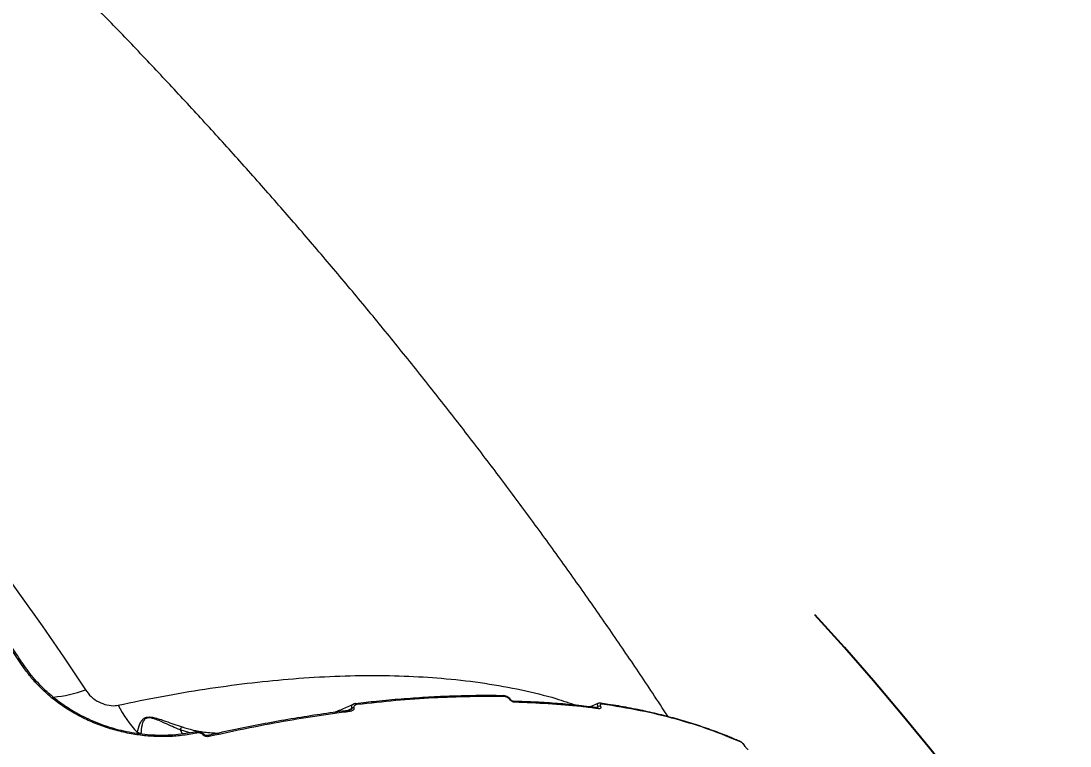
# Model space of a CAD drawing. Header units: millimetres. Extents: x -6901 to 7060, y -7557 to 6158.
# Drawn here: x -644.6 to -260.9, y 2914.9 to 3179.9 of the extents above; entities that cross this region are included whole.
import ezdxf

# ---------------------------------------------------------------- set-up
doc = ezdxf.new("R2010")
doc.units = ezdxf.units.MM
for name, color, linetype in [('DIKOM_ОБЪЕКТ', 7, 'Continuous'), ('DIKOM_РАЗМЕР_ЗОНА', 7, 'Continuous'), ('DIKOM_РАЗМЕР_ОБЪЕКТА', 7, 'Continuous')]:
    doc.layers.add(name, color=color, linetype=linetype)
doc.styles.add('style1', font='arial.ttf', dxfattribs={"width": 0.8})
doc.dimstyles.new('1-50', dxfattribs={"dimtxt": 300, "dimasz": 200, "dimexe": 100, "dimexo": 0, "dimgap": 100, "dimtad": 1, "dimtxsty": 'style1', "dimcen": 200, "dimclrd": 7, "dimclre": 7, "dimclrt": 7, "dimadec": 1, "dimazin": 2, "dimtfac": 1, "dimtmove": 0, "dimatfit": 2, "dimfxl": 0, "dimlwd": 25, "dimlwe": 18, "dimarcsym": 0})

# ---------------------------------------------------------------- blocks, each defined once
blk = doc.blocks.new('*D2')
at = {"layer": 'Defpoints', "color": 0, "transparency": 16777216}
for p in [(-1102.73, 4151.17), (-5819.23, -4492.42), (4721.24, -4492.42)]:
    blk.add_point(p, dxfattribs=at)
at = {"layer": 'DIKOM_РАЗМЕР_ОБЪЕКТА', "color": 7, "lineweight": 18, "transparency": 16777216}
for p, q in [((-1102.73, 4151.17), (-5919.23, 4151.17)), ((4721.24, -4492.42), (-5919.23, -4492.42))]:
    blk.add_line(p, q, dxfattribs=at)
at = {"layer": 'DIKOM_РАЗМЕР_ОБЪЕКТА', "color": 7, "lineweight": 25, "transparency": 16777216}
blk.add_line((-5819.23, 3951.17), (-5819.23, -4292.42), dxfattribs=at)
at = {"layer": 'DIKOM_РАЗМЕР_ОБЪЕКТА', "color": 7, "transparency": 16777216}
for points in [[(-5852.56, 3951.17), (-5785.89, 3951.17), (-5819.23, 4151.17)], [(-5852.56, -4292.42), (-5785.89, -4292.42), (-5819.23, -4492.42)]]:
    blk.add_solid(points, dxfattribs=at)
at = {"layer": 'DIKOM_РАЗМЕР_ОБЪЕКТА', "color": 7, "transparency": 16777216, "insert": (-6072.4, -170.63), "char_height": 300, "attachment_point": 5, "rotation": 90, "style": 'style1'}
blk.add_mtext('8650', dxfattribs=at)
blk = doc.blocks.new('*D3')
at = {"layer": 'Defpoints', "color": 0, "transparency": 16777216}
for p in [(-1553.27, 6158.28), (-6450.85, -6312.94), (5659.92, -6312.94)]:
    blk.add_point(p, dxfattribs=at)
at = {"layer": 'DIKOM_РАЗМЕР_ЗОНА', "color": 7, "lineweight": 18, "transparency": 16777216}
for p, q in [((-1553.27, 6158.28), (-6550.85, 6158.28)), ((5659.92, -6312.94), (-6550.85, -6312.94))]:
    blk.add_line(p, q, dxfattribs=at)
at = {"layer": 'DIKOM_РАЗМЕР_ЗОНА', "color": 7, "lineweight": 25, "transparency": 16777216}
blk.add_line((-6450.85, 5958.28), (-6450.85, -6112.94), dxfattribs=at)
at = {"layer": 'DIKOM_РАЗМЕР_ЗОНА', "color": 7, "transparency": 16777216}
for points in [[(-6484.18, 5958.28), (-6417.52, 5958.28), (-6450.85, 6158.28)], [(-6484.18, -6112.94), (-6417.52, -6112.94), (-6450.85, -6312.94)]]:
    blk.add_solid(points, dxfattribs=at)
at = {"layer": 'DIKOM_РАЗМЕР_ЗОНА', "color": 7, "transparency": 16777216, "insert": (-6704.02, -77.33), "char_height": 300, "attachment_point": 5, "rotation": 90, "style": 'style1'}
blk.add_mtext('12500', dxfattribs=at)

msp = doc.modelspace()

# ---------------------------------------------------------------- linework, layer by layer
at = {"layer": 'DIKOM_ОБЪЕКТ', "color": 7, "linetype": 'Continuous', "lineweight": 15}
for p, q in [((-632.79, 2932.61), (-632.786, 2932.607)), ((-525.164, 2927.793), (-523.444, 2928.678)), ((-522.116, 2930.377), (-522.154, 2930.371)), ((-433.522, 2930.424), (-436.383, 2929.195)), ((-434.159, 2928.894), (-433.455, 2929.254)), ((-433.699, 2928.861), (-433.724, 2928.864)), ((-433.686, 2928.86), (-433.699, 2928.861)), ((-432.591, 2930.557), (-432.532, 2930.551)), ((-586.382, 2920.722), (-585.537, 2919.224)), ((-582.794, 2919.673), (-586.382, 2920.722)), ((-602.011, 2919.399), (-601.97, 2919.788)), ((-579.936, 2919.678), (-580.396, 2919.616))]:
    msp.add_line(p, q, dxfattribs=at)
at = {"layer": 'DIKOM_ОБЪЕКТ', "color": 7, "linetype": 'Continuous', "lineweight": 15, "flags": 128}
for points in [[(-749.076, 3094.476), (-738.715, 3083.598), (-728.518, 3072.62), (-718.493, 3061.549), (-708.645, 3050.392), (-698.978, 3039.153), (-689.499, 3027.84), (-680.212, 3016.458), (-671.123, 3005.014), (-662.236, 2993.515), (-653.557, 2981.965), (-645.09, 2970.373), (-636.839, 2958.743), (-628.811, 2947.083), (-621.008, 2935.399)], [(-644.085, 2944.283), (-645.306, 2946.135), (-646.533, 2947.986), (-647.766, 2949.836), (-649.005, 2951.686), (-650.251, 2953.535), (-651.502, 2955.384), (-652.76, 2957.231), (-654.024, 2959.079)], [(-644.085, 2944.283), (-643.93, 2944.338), (-643.787, 2944.371), (-643.663, 2944.381), (-643.561, 2944.368), (-643.486, 2944.332), (-643.454, 2944.299)], [(-633.219, 2932.385), (-633.104, 2932.483), (-633, 2932.557), (-632.912, 2932.605), (-632.842, 2932.624), (-632.794, 2932.614), (-632.79, 2932.61)], [(-468.034, 2933.276), (-468.08, 2933.275), (-468.085, 2933.275)], [(-524.702, 2927.869), (-524.709, 2927.868), (-524.717, 2927.866)], [(-580.396, 2919.616), (-580.48, 2919.749), (-580.57, 2919.858), (-580.665, 2919.938), (-580.76, 2919.986), (-580.852, 2920.001), (-580.892, 2919.997), (-580.938, 2919.983)], [(-579.936, 2919.678), (-579.996, 2919.831), (-580.066, 2919.951), (-580.142, 2920.034), (-580.222, 2920.077), (-580.264, 2920.082)], [(-578, 2918.953), (-577.795, 2919.02), (-577.629, 2919.034), (-577.517, 2918.992), (-577.496, 2918.971)], [(-575.758, 2918.324), (-575.849, 2918.465), (-575.947, 2918.577), (-576.049, 2918.657), (-576.152, 2918.7), (-576.25, 2918.705), (-576.278, 2918.699)], [(-381.577, 2916.58), (-381.549, 2916.569), (-381.541, 2916.565)], [(-379.798, 2914.866), (-379.82, 2914.89), (-379.89, 2914.924)]]:
    msp.add_lwpolyline(points, dxfattribs=at)
at = {"layer": 'DIKOM_ОБЪЕКТ', "color": 7, "linetype": 'Continuous', "lineweight": 15}
for centre, radius, start, end in [((-636.358, 2976.331), 43.716, 274.73771, 290.55685), ((-468.083, 2932.644), 0.634, 24.81236, 85.56148), ((-465.659, 2931.621), 0.256, 45.50496, 110.34894), ((-568.643, 2950.901), 45.592, 207.57109, 223.03263), ((-524.705, 2927.289), 0.58, 21.32278, 89.78048), ((-522.807, 2927.185), 1.623, 90.45345, 113.1065), ((-522.122, 2929.798), 0.579, 21.20965, 89.34415), ((-464.619, 2930.576), 0.63, 24.67503, 86.7374), ((-433.813, 2928.188), 0.683, 27.16389, 80.38423), ((-432.866, 2928.069), 1.324, 78.77847, 116.42666), ((-432.649, 2929.884), 0.678, 26.93962, 80.10458), ((-602.344, 2916.963), 2.85, 54.56504, 82.4562), ((-381.846, 2915.889), 0.742, 29.13931, 65.68744)]:
    msp.add_arc(centre, radius, start, end, dxfattribs=at)
for points, knots in [([(-1308.901, 2597.2), (-1308.916, 2597.202), (-1309.13, 2597.22), (-1308.97, 2597.868), (-1308.345, 2599.232), (-1306.996, 2601.382), (-1305.019, 2604.203), (-1302.419, 2607.686), (-1299.221, 2611.798), (-1295.454, 2616.507), (-1291.096, 2621.842), (-1286.108, 2627.851), (-1280.471, 2634.553), (-1274.181, 2641.954), (-1267.306, 2649.972), (-1259.928, 2658.512), (-1252.076, 2667.545), (-1243.782, 2677.034), (-1234.988, 2687.045), (-1225.622, 2697.66), (-1215.677, 2708.886), (-1205.156, 2720.717), (-1194.177, 2733.02), (-1182.875, 2745.646), (-1171.278, 2758.561), (-1159.421, 2771.731), (-1147.211, 2785.258), (-1134.55, 2799.25), (-1121.445, 2813.701), (-1107.907, 2828.597), (-1094.089, 2843.767), (-1080.152, 2859.039), (-1066.123, 2874.38), (-1052.032, 2889.761), (-1037.772, 2905.298), (-1023.234, 2921.111), (-1008.433, 2937.183), (-993.389, 2953.492), (-978.274, 2969.85), (-962.495, 2986.899), (-946.074, 3004.614), (-929.046, 3022.949), (-911.955, 3041.318), (-894.844, 3059.674), (-877.757, 3077.968), (-861.713, 3095.109), (-846.718, 3111.097), (-832.754, 3125.957), (-819, 3140.566), (-805.353, 3155.031), (-791.842, 3169.321), (-778.497, 3183.404), (-765.472, 3197.116), (-752.923, 3210.293), (-740.857, 3222.927), (-729.279, 3235.017), (-718.086, 3246.669), (-707.198, 3257.966), (-696.648, 3268.873), (-686.464, 3279.359), (-676.768, 3289.3), (-667.662, 3298.591), (-659.148, 3307.231), (-651.219, 3315.229), (-643.814, 3322.648), (-636.882, 3329.537), (-630.455, 3335.862), (-624.56, 3341.595), (-619.265, 3346.666), (-614.628, 3351.019), (-610.638, 3354.667), (-607.278, 3357.632), (-604.521, 3359.941), (-602.339, 3361.616), (-600.82, 3362.567), (-600.001, 3362.906), (-599.906, 3362.689), (-599.882, 3362.633)], [0, 0, 0, 0, 0.0010255, 0.0142645, 0.0278834, 0.0415148, 0.0551463, 0.0687653, 0.0820246, 0.0952954, 0.1085662, 0.1218254, 0.1354712, 0.1491295, 0.1627878, 0.1764335, 0.189694, 0.2029659, 0.2162379, 0.2294983, 0.2431443, 0.256803, 0.2704615, 0.2841076, 0.2973509, 0.3106056, 0.3238602, 0.3371034, 0.3507303, 0.3643696, 0.3780088, 0.3916357, 0.4048801, 0.418136, 0.4313919, 0.4446364, 0.4582654, 0.4719069, 0.4855483, 0.4991773, 0.514498, 0.5298275, 0.5451482, 0.5607997, 0.5764607, 0.5921121, 0.6053739, 0.6186471, 0.6319203, 0.645182, 0.6588292, 0.6724889, 0.6861485, 0.6997957, 0.7130347, 0.7262851, 0.7395355, 0.7527745, 0.7663967, 0.7800314, 0.7936661, 0.8072883, 0.820549, 0.8338212, 0.8470935, 0.8603542, 0.874002, 0.8876624, 0.9013229, 0.9149708, 0.928227, 0.9414946, 0.9547622, 0.9680182, 0.9816615, 0.9953172, 1, 1, 1, 1]), ([(-599.42, 3312.155), (-598.735, 3313.22), (-597.363, 3315.351), (-596.403, 3317.313), (-596.123, 3318.486), (-596.444, 3318.953), (-597.334, 3318.804), (-598.818, 3318.021), (-600.918, 3316.576), (-603.646, 3314.457), (-606.973, 3311.685), (-610.854, 3308.299), (-615.267, 3304.321), (-620.184, 3299.783), (-625.636, 3294.654), (-631.672, 3288.889), (-638.306, 3282.471), (-645.542, 3275.395), (-653.298, 3267.738), (-661.477, 3259.598), (-670.054, 3251.004), (-678.994, 3241.989), (-688.366, 3232.487), (-698.246, 3222.419), (-708.638, 3211.78), (-719.536, 3200.575), (-730.817, 3188.929), (-742.356, 3176.972), (-754.126, 3164.732), (-766.099, 3152.242), (-778.355, 3139.417), (-790.993, 3126.155), (-804.003, 3112.461), (-817.372, 3098.351), (-830.949, 3083.985), (-845.265, 3068.796), (-860.324, 3052.776), (-876.114, 3035.933), (-892.144, 3018.787), (-908.381, 3001.373), (-924.786, 2983.731), (-940.364, 2966.934), (-955.08, 2951.028), (-968.917, 2936.038), (-982.687, 2921.085), (-996.496, 2906.057), (-1010.32, 2890.977), (-1024.133, 2875.872), (-1037.776, 2860.916), (-1051.093, 2846.281), (-1064.068, 2831.985), (-1076.692, 2818.038), (-1089.065, 2804.333), (-1101.277, 2790.766), (-1113.301, 2777.369), (-1125.109, 2764.171), (-1136.564, 2751.325), (-1147.54, 2738.971), (-1158.031, 2727.118), (-1168.036, 2715.769), (-1177.632, 2704.837), (-1186.888, 2694.243), (-1195.773, 2684.021), (-1204.259, 2674.2), (-1212.246, 2664.897), (-1219.645, 2656.216), (-1226.456, 2648.157), (-1232.693, 2640.708), (-1238.407, 2633.808), (-1243.638, 2627.408), (-1248.355, 2621.543), (-1252.537, 2616.235), (-1256.13, 2611.552), (-1259.099, 2607.543), (-1261.453, 2604.197), (-1263.212, 2601.496), (-1264.396, 2599.411), (-1265.006, 2597.934), (-1265.018, 2597.094), (-1264.422, 2596.902), (-1263.228, 2597.356), (-1261.643, 2598.332), (-1259.918, 2599.56), (-1258.737, 2600.478), (-1258.146, 2600.937)], [0, 0, 0, 0, 0.0144651, 0.0289646, 0.0408964, 0.0528384, 0.0647801, 0.0767114, 0.0889895, 0.1012789, 0.1135685, 0.1258468, 0.1377793, 0.1497222, 0.1616651, 0.1735976, 0.1858779, 0.1981695, 0.210461, 0.2227413, 0.2346549, 0.2465787, 0.2585025, 0.270416, 0.2826743, 0.2949438, 0.3072133, 0.3194715, 0.3314056, 0.3433499, 0.3552943, 0.3672283, 0.379509, 0.3918011, 0.404093, 0.4163737, 0.4301596, 0.4439534, 0.4577391, 0.4718227, 0.4859147, 0.4999982, 0.5119157, 0.5238435, 0.5357715, 0.547689, 0.5599529, 0.572228, 0.5845031, 0.5967671, 0.6086844, 0.620612, 0.6325397, 0.6444571, 0.6567196, 0.6689934, 0.6812672, 0.6935297, 0.7054626, 0.7174058, 0.729349, 0.7412818, 0.7535612, 0.7658518, 0.7781425, 0.7904218, 0.802353, 0.8142946, 0.8262361, 0.8381674, 0.8504463, 0.8627365, 0.8750267, 0.8873057, 0.8992219, 0.9111485, 0.9230751, 0.9349913, 0.9472528, 0.9595253, 0.9717981, 0.9840602, 0.9920272, 1, 1, 1, 1]), ([(-407.882, 2925.594), (-409.754, 2928.46), (-415.018, 2936.523), (-423.914, 2949.701), (-434.54, 2965.121), (-445.372, 2980.44), (-456.394, 2995.659), (-467.604, 3010.776), (-479, 3025.788), (-490.577, 3040.694), (-502.331, 3055.491), (-514.261, 3070.178), (-526.363, 3084.753), (-538.632, 3099.213), (-551.067, 3113.557), (-563.665, 3127.783), (-576.421, 3141.888), (-589.334, 3155.871), (-602.401, 3169.728), (-615.616, 3183.461), (-628.988, 3197.056), (-638.637, 3206.719), (-643.855, 3211.825), (-644.524, 3212.48)], [0, 0, 0, 0, 0.0283375, 0.079718, 0.1310113, 0.1822199, 0.2333457, 0.2843914, 0.3353602, 0.3862543, 0.4370788, 0.4878358, 0.5385292, 0.5891641, 0.6397433, 0.690271, 0.7407517, 0.7911894, 0.8415888, 0.8919532, 0.9422879, 0.9925968, 1, 1, 1, 1]), ([(-643.451, 2944.295), (-644.679, 2946.154), (-647.944, 2951.1), (-651.309, 2956.037), (-653.409, 2959.118)], [0, 0, 0, 0, 0.3758712, 1, 1, 1, 1]), ([(-633.219, 2932.385), (-635.253, 2934.176), (-638.334, 2936.889), (-641.8, 2940.991), (-643.323, 2943.186), (-644.085, 2944.283)], [0, 0, 0, 0, 0.4927657, 0.7463819, 1, 1, 1, 1]), ([(-632.729, 2932.687), (-632.925, 2932.84), (-634.147, 2933.793), (-636.209, 2935.719), (-638.877, 2938.462), (-641.3, 2941.34), (-642.699, 2943.354), (-643.391, 2944.349)], [0, 0, 0, 0, 0.0457151, 0.2845382, 0.5244738, 0.7650469, 1, 1, 1, 1]), ([(-609.058, 2929.799), (-603.691, 2930.911), (-592.949, 2933.136), (-577.208, 2935.769), (-561.786, 2937.881), (-546.546, 2939.433), (-531.534, 2940.401), (-516.803, 2940.756), (-502.594, 2940.487), (-488.558, 2939.562), (-474.782, 2937.922), (-461.412, 2935.472), (-450.228, 2932.779), (-443.888, 2930.591), (-441.419, 2929.738)], [0, 0, 0, 0, 0.081383, 0.1628633, 0.2443435, 0.3257264, 0.4104464, 0.4952768, 0.580107, 0.6648268, 0.7569419, 0.8491282, 0.9412432, 1, 1, 1, 1]), ([(-621.008, 2935.399), (-620.345, 2934.542), (-619.035, 2932.848), (-616.233, 2930.927), (-613.171, 2929.755), (-610.687, 2929.519), (-609.411, 2929.738), (-609.058, 2929.799)], [0, 0, 0, 0, 0.2385234, 0.4713401, 0.6968027, 0.9159888, 1, 1, 1, 1]), ([(-580.396, 2919.616), (-582.202, 2919.265), (-585.675, 2918.589), (-591.156, 2918.233), (-596.623, 2918.327), (-602.187, 2918.909), (-607.769, 2919.988), (-613.292, 2921.547), (-618.681, 2923.571), (-623.843, 2926.072), (-628.757, 2928.975), (-631.733, 2931.249), (-633.219, 2932.385)], [0, 0, 0, 0, 0.1070824, 0.2059734, 0.3051837, 0.4040766, 0.5033366, 0.6029173, 0.7021788, 0.8013477, 0.9008324, 1, 1, 1, 1]), ([(-580.952, 2920.045), (-581.203, 2919.982), (-582.572, 2919.639), (-585.207, 2919.23), (-588.838, 2918.836), (-592.582, 2918.692), (-596.388, 2918.777), (-600.222, 2919.099), (-604.047, 2919.656), (-607.832, 2920.44), (-611.563, 2921.457), (-615.245, 2922.704), (-618.88, 2924.185), (-622.446, 2925.9), (-625.917, 2927.833), (-629.235, 2929.997), (-631.514, 2931.618), (-632.619, 2932.564), (-632.736, 2932.665)], [0, 0, 0, 0, 0.0157283, 0.0856742, 0.1559885, 0.2264579, 0.2967755, 0.3667122, 0.4360804, 0.5047438, 0.5725753, 0.6408064, 0.7098546, 0.7796218, 0.8499619, 0.9206887, 0.9915871, 1, 1, 1, 1]), ([(-468.082, 2933.222), (-468.99, 2933.245), (-472.646, 2933.334), (-479.224, 2933.286), (-487.811, 2933.076), (-496.571, 2932.652), (-505.484, 2932.026), (-514.002, 2931.268), (-519.612, 2930.623), (-522.148, 2930.331)], [0, 0, 0, 0, 0.053675, 0.2159555, 0.3783478, 0.5408162, 0.703325, 0.8658256, 1, 1, 1, 1]), ([(-467.508, 2932.91), (-471.784, 2932.941), (-480.337, 2933.004), (-493.698, 2932.486), (-507.406, 2931.556), (-516.857, 2930.523), (-521.582, 2930.007)], [0, 0, 0, 0, 0.2491001, 0.4981994, 0.7491, 1, 1, 1, 1]), ([(-465.483, 2931.8), (-465.495, 2931.82), (-465.65, 2932.071), (-466.094, 2932.503), (-466.824, 2932.985), (-467.496, 2933.255), (-467.901, 2933.247), (-468.033, 2933.245)], [0, 0, 0, 0, 0.0234371, 0.2915058, 0.5663929, 0.859069, 1, 1, 1, 1]), ([(-465.748, 2931.861), (-465.849, 2931.987), (-466.051, 2932.239), (-466.461, 2932.556), (-466.908, 2932.794), (-467.267, 2932.897), (-467.457, 2932.907), (-467.508, 2932.91)], [0, 0, 0, 0, 0.2168556, 0.4334469, 0.6619775, 0.9080869, 1, 1, 1, 1]), ([(-464.047, 2930.84), (-464.096, 2930.843), (-464.278, 2930.854), (-464.622, 2930.953), (-465.053, 2931.182), (-465.453, 2931.491), (-465.65, 2931.738), (-465.748, 2931.861)], [0, 0, 0, 0, 0.0918715, 0.3355444, 0.5631039, 0.7814223, 1, 1, 1, 1]), ([(-464.585, 2931.206), (-464.587, 2931.206), (-464.594, 2931.206), (-464.704, 2931.226), (-464.878, 2931.294), (-465.086, 2931.415), (-465.276, 2931.567), (-465.409, 2931.706), (-465.458, 2931.777), (-465.475, 2931.802)], [0, 0, 0, 0, 0.0820443, 0.2518403, 0.4248488, 0.6126656, 0.7779891, 0.9237593, 1, 1, 1, 1]), ([(-524.714, 2927.847), (-525.445, 2927.76), (-529.255, 2927.304), (-536.264, 2926.285), (-545.725, 2924.783), (-555.282, 2923.076), (-564.939, 2921.163), (-571.939, 2919.695), (-575.749, 2918.808), (-576.275, 2918.685)], [0, 0, 0, 0, 0.044194, 0.2302707, 0.4158946, 0.6008566, 0.7853946, 0.9703604, 1, 1, 1, 1]), ([(-523.107, 2930.057), (-523.934, 2929.667), (-526.169, 2928.611), (-528.477, 2927.718), (-529.931, 2927.155)], [0, 0, 0, 0, 0.3696659, 1, 1, 1, 1]), ([(-524.232, 2928.002), (-524.248, 2927.993), (-524.326, 2927.948), (-524.505, 2927.89), (-524.675, 2927.875), (-524.703, 2927.872)], [0, 0, 0, 0, 0.1805309, 0.8653202, 1, 1, 1, 1]), ([(-524.234, 2928.006), (-524.197, 2928.022), (-524.018, 2928.102), (-523.774, 2928.265), (-523.547, 2928.455), (-523.446, 2928.593), (-523.444, 2928.66), (-523.444, 2928.678)], [0, 0, 0, 0, 0.1070882, 0.5249998, 0.7978349, 0.947076, 1, 1, 1, 1]), ([(-522.82, 2928.808), (-522.805, 2928.765), (-522.756, 2928.626), (-522.758, 2928.366), (-522.909, 2928.052), (-523.336, 2927.682), (-523.836, 2927.572), (-524.165, 2927.5)], [0, 0, 0, 0, 0.0555101, 0.1783436, 0.3494936, 0.5728932, 1, 1, 1, 1]), ([(-523.444, 2928.678), (-523.47, 2928.743), (-523.553, 2928.952), (-523.621, 2929.319), (-523.548, 2929.718), (-523.377, 2930), (-523.17, 2930.051), (-523.111, 2930.066)], [0, 0, 0, 0, 0.0939157, 0.3045234, 0.571923, 0.878175, 1, 1, 1, 1]), ([(-522.114, 2930.366), (-522.208, 2930.358), (-522.554, 2930.329), (-522.867, 2930.197), (-523.094, 2930.101)], [0, 0, 0, 0, 0.2716626, 1, 1, 1, 1]), ([(-521.582, 2930.007), (-521.894, 2929.943), (-522.354, 2929.847), (-522.747, 2929.506), (-522.882, 2929.221), (-522.88, 2928.978), (-522.834, 2928.848), (-522.82, 2928.808)], [0, 0, 0, 0, 0.4385442, 0.6486604, 0.8192235, 0.9451612, 1, 1, 1, 1]), ([(-433.723, 2928.836), (-434.726, 2928.975), (-438.215, 2929.46), (-444.387, 2930.083), (-452.232, 2930.693), (-458.97, 2931.058), (-463.151, 2931.148), (-464.596, 2931.179)], [0, 0, 0, 0, 0.1028819, 0.3579112, 0.6123416, 0.8660126, 1, 1, 1, 1]), ([(-433.205, 2928.5), (-433.638, 2928.556), (-435.802, 2928.839), (-441.861, 2929.54), (-451.595, 2930.396), (-459.894, 2930.691), (-464.047, 2930.84)], [0, 0, 0, 0, 0.0441416, 0.2207136, 0.6100133, 1, 1, 1, 1]), ([(-433.828, 2928.814), (-433.754, 2928.855), (-433.618, 2928.93), (-433.494, 2929.061), (-433.452, 2929.163), (-433.448, 2929.219), (-433.453, 2929.244), (-433.455, 2929.254)], [0, 0, 0, 0, 0.3936193, 0.7220189, 0.8752735, 0.950618, 1, 1, 1, 1]), ([(-433.455, 2929.254), (-433.471, 2929.29), (-433.567, 2929.502), (-433.684, 2929.865), (-433.712, 2930.262), (-433.587, 2930.368), (-433.522, 2930.424)], [0, 0, 0, 0, 0.0583032, 0.3435194, 0.6552717, 1, 1, 1, 1]), ([(-432.533, 2930.539), (-432.592, 2930.55), (-432.853, 2930.599), (-433.202, 2930.583), (-433.451, 2930.44), (-433.513, 2930.405)], [0, 0, 0, 0, 0.180835, 0.7942349, 1, 1, 1, 1]), ([(-432.608, 2929.368), (-432.597, 2929.341), (-432.537, 2929.204), (-432.485, 2928.96), (-432.545, 2928.689), (-432.77, 2928.491), (-433.05, 2928.497), (-433.205, 2928.5)], [0, 0, 0, 0, 0.0440334, 0.2245197, 0.4337525, 0.6874955, 1, 1, 1, 1]), ([(-432.045, 2930.191), (-432.199, 2930.195), (-432.468, 2930.202), (-432.678, 2930.008), (-432.729, 2929.748), (-432.674, 2929.517), (-432.618, 2929.389), (-432.608, 2929.368)], [0, 0, 0, 0, 0.3277171, 0.5738891, 0.7796611, 0.9627983, 1, 1, 1, 1]), ([(-381.612, 2916.508), (-382.188, 2916.773), (-384.66, 2917.908), (-389.269, 2919.725), (-395.441, 2921.953), (-401.861, 2923.975), (-408.502, 2925.807), (-415.359, 2927.446), (-422.439, 2928.875), (-428.186, 2929.89), (-431.641, 2930.359), (-432.595, 2930.489)], [0, 0, 0, 0, 0.039395, 0.1692452, 0.2992457, 0.4293617, 0.5595608, 0.6898075, 0.8200609, 0.9502848, 1, 1, 1, 1]), ([(-381.198, 2916.25), (-384.939, 2917.814), (-392.42, 2920.94), (-404.777, 2924.742), (-417.884, 2927.936), (-427.324, 2929.439), (-432.045, 2930.191)], [0, 0, 0, 0, 0.2485967, 0.4971927, 0.7485965, 1, 1, 1, 1]), ([(-601.97, 2919.788), (-601.747, 2920.849), (-601.438, 2922.317), (-600.47, 2924.139), (-599.65, 2924.988), (-598.658, 2925.42), (-597.483, 2925.53), (-595.838, 2925.283), (-593.841, 2924.694), (-590.33, 2923.466), (-587.623, 2922.519), (-585.631, 2921.822)], [0, 0, 0, 0, 0.2311305, 0.3196831, 0.3914243, 0.4367173, 0.482247, 0.5456922, 0.6388375, 0.734215, 1, 1, 1, 1]), ([(-586.383, 2920.733), (-586.385, 2920.734), (-588.231, 2921.555), (-590.779, 2922.678), (-594.038, 2924.152), (-595.874, 2924.841), (-597.392, 2925.188), (-598.453, 2925.121), (-599.3, 2924.691), (-599.919, 2923.82), (-600.558, 2921.928), (-600.635, 2920.399), (-600.691, 2919.285)], [0, 0, 0, 0, 0.0003188, 0.2742208, 0.3691438, 0.4635451, 0.5235468, 0.5648679, 0.6061838, 0.6747253, 0.7630163, 1, 1, 1, 1]), ([(-524.165, 2927.5), (-524.7, 2927.431), (-527.377, 2927.089), (-534.385, 2926.129), (-545.318, 2924.412), (-559.796, 2921.793), (-570.046, 2919.566), (-575.758, 2918.324)], [0, 0, 0, 0, 0.0321572, 0.1607925, 0.4182838, 0.6757754, 1, 1, 1, 1]), ([(-586.382, 2920.722), (-586.382, 2920.723), (-586.384, 2920.726), (-586.385, 2920.73), (-586.384, 2920.733), (-586.383, 2920.733)], [0, 0, 0, 0, 0.405464, 0.7995535, 1, 1, 1, 1]), ([(-586.383, 2920.733), (-586.26, 2920.96), (-586.034, 2921.378), (-585.773, 2921.69), (-585.65, 2921.804), (-585.631, 2921.822)], [0, 0, 0, 0, 0.4994813, 0.9205636, 1, 1, 1, 1]), ([(-585.631, 2921.822), (-584.302, 2921.429), (-581.645, 2920.641), (-577.183, 2919.855), (-574.035, 2919.667), (-572.306, 2919.564)], [0, 0, 0, 0, 0.3105984, 0.621387, 1, 1, 1, 1]), ([(-580.109, 2920.086), (-580.257, 2920.085), (-580.526, 2920.081), (-580.772, 2920), (-580.884, 2919.963)], [0, 0, 0, 0, 0.5468186, 1, 1, 1, 1]), ([(-577.496, 2918.969), (-577.497, 2918.972), (-577.622, 2919.18), (-578.035, 2919.507), (-578.73, 2919.879), (-579.509, 2920.084), (-580.023, 2920.07), (-580.263, 2920.063)], [0, 0, 0, 0, 0.003487, 0.2394597, 0.488978, 0.7601876, 1, 1, 1, 1]), ([(-578, 2918.953), (-578.101, 2919.06), (-578.305, 2919.274), (-578.789, 2919.522), (-579.35, 2919.676), (-579.75, 2919.678), (-579.936, 2919.678)], [0, 0, 0, 0, 0.209673, 0.4181393, 0.7298494, 1, 1, 1, 1]), ([(-575.758, 2918.324), (-575.82, 2918.312), (-576.114, 2918.253), (-576.641, 2918.251), (-577.246, 2918.407), (-577.706, 2918.644), (-577.902, 2918.85), (-578, 2918.953)], [0, 0, 0, 0, 0.0843686, 0.4026602, 0.6518379, 0.8254914, 1, 1, 1, 1]), ([(-576.277, 2918.712), (-576.344, 2918.695), (-576.524, 2918.65), (-576.856, 2918.67), (-577.155, 2918.75), (-577.329, 2918.834), (-577.424, 2918.899), (-577.474, 2918.946), (-577.498, 2918.973), (-577.508, 2918.989), (-577.508, 2918.99), (-577.509, 2918.991)], [0, 0, 0, 0, 0.18014, 0.4831226, 0.6637894, 0.7676145, 0.8341052, 0.8824824, 0.9189591, 0.9568885, 1, 1, 1, 1]), ([(-380.397, 2915.646), (-380.566, 2915.811), (-380.942, 2916.179), (-381.299, 2916.566), (-381.542, 2916.566), (-381.542, 2916.566)], [0, 0, 0, 0, 0.4479465, 0.9996393, 1, 1, 1, 1]), ([(-379.89, 2914.924), (-379.983, 2915.061), (-380.169, 2915.334), (-380.509, 2915.722), (-380.846, 2916.035), (-381.074, 2916.191), (-381.179, 2916.241), (-381.198, 2916.25)], [0, 0, 0, 0, 0.2364225, 0.4729605, 0.7098621, 0.9468177, 1, 1, 1, 1]), ([(-379.801, 2914.864), (-379.818, 2914.892), (-379.968, 2915.141), (-380.18, 2915.433), (-380.382, 2915.631), (-380.397, 2915.646)], [0, 0, 0, 0, 0.1061756, 0.9295464, 1, 1, 1, 1]), ([(-378.592, 2913.601), (-378.611, 2913.61), (-378.715, 2913.661), (-378.941, 2913.818), (-379.275, 2914.131), (-379.612, 2914.517), (-379.797, 2914.788), (-379.89, 2914.924)], [0, 0, 0, 0, 0.0545959, 0.2913425, 0.5278301, 0.7639779, 1, 1, 1, 1])]:
    msp.add_open_spline(points, degree=3, knots=knots, dxfattribs=at)
at = {"layer": 'DIKOM_РАЗМЕР_ОБЪЕКТА'}
msp.add_arc((-1105.436, 2273.364), 1019.678, 345.536441, 42.546698, dxfattribs=at)

# ---------------------------------------------------------------- dimensions: what is measured, and where the dimension line sits
at = {"layer": 'DIKOM_РАЗМЕР_ЗОНА'}
dim = msp.add_linear_dim(base=(-6450.85, -6312.937), p1=(-1553.272, 6158.285), p2=(5659.925, -6312.937), angle=90, text='12500', dimstyle='1-50', dxfattribs=at)
dim.commit()
dim.dimension.update_dxf_attribs({"geometry": '*D3', "text_midpoint": (-6450.85, -77.326), "dimtype": 160})
at = {"layer": 'DIKOM_РАЗМЕР_ОБЪЕКТА'}
dim = msp.add_linear_dim(base=(-5819.225, -4492.425), p1=(-1102.732, 4151.169), p2=(4721.24, -4492.425), angle=90, text='8650', dimstyle='1-50', dxfattribs=at)
dim.commit()
dim.dimension.update_dxf_attribs({"geometry": '*D2', "text_midpoint": (-5819.225, -170.628), "dimtype": 160})

doc.saveas('drawing.dxf')
